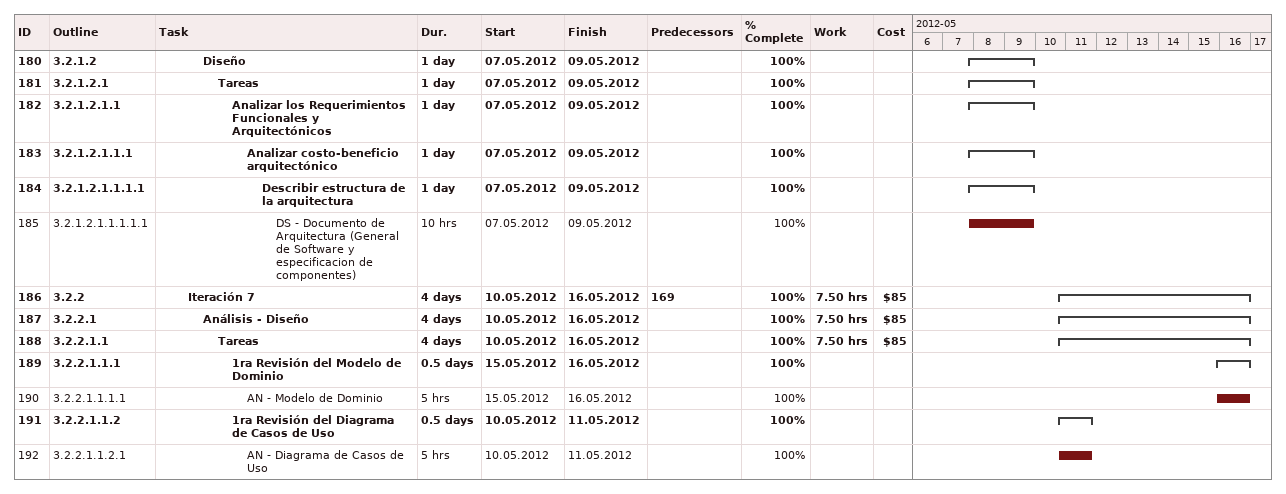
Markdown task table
| ID | WBS | Task | Duration | Start | Finish | Predecessors | % complete | Work (h) | Cost ($) |
|---|---|---|---|---|---|---|---|---|---|
| 180 | 3.2.1.2 | **Diseño** | 1d | 2012-05-07 | 2012-05-09 |  | 100 |  |  |
| 181 | 3.2.1.2.1 | **Tareas** | 1d | 2012-05-07 | 2012-05-09 |  | 100 |  |  |
| 182 | 3.2.1.2.1.1 | **Analizar los Requerimientos Funcionales y Arquitectónicos** | 1d | 2012-05-07 | 2012-05-09 |  | 100 |  |  |
| 183 | 3.2.1.2.1.1.1 | **Analizar costo-beneficio arquitectónico** | 1d | 2012-05-07 | 2012-05-09 |  | 100 |  |  |
| 184 | 3.2.1.2.1.1.1.1 | **Describir estructura de la arquitectura** | 1d | 2012-05-07 | 2012-05-09 |  | 100 |  |  |
| 185 | 3.2.1.2.1.1.1.1.1 | DS - Documento de Arquitectura (General de Software y especificacion de componentes) | 10h | 2012-05-07 | 2012-05-09 |  | 100 |  |  |
| 186 | 3.2.2 | **Iteración 7** | 4d | 2012-05-10 | 2012-05-16 | 169 | 100 | 7.50 | 85 |
| 187 | 3.2.2.1 | **Análisis - Diseño** | 4d | 2012-05-10 | 2012-05-16 |  | 100 | 7.50 | 85 |
| 188 | 3.2.2.1.1 | **Tareas** | 4d | 2012-05-10 | 2012-05-16 |  | 100 | 7.50 | 85 |
| 189 | 3.2.2.1.1.1 | **1ra Revisión del Modelo de Dominio** | 0.5d | 2012-05-15 | 2012-05-16 |  | 100 |  |  |
| 190 | 3.2.2.1.1.1.1 | AN - Modelo de Dominio | 5h | 2012-05-15 | 2012-05-16 |  | 100 |  |  |
| 191 | 3.2.2.1.1.2 | **1ra Revisión del Diagrama de Casos de Uso** | 0.5d | 2012-05-10 | 2012-05-11 |  | 100 |  |  |
| 192 | 3.2.2.1.1.2.1 | AN - Diagrama de Casos de Uso | 5h | 2012-05-10 | 2012-05-11 |  | 100 |  |  |
